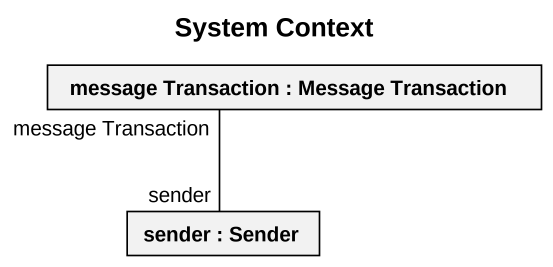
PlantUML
@startuml
title System Context
rectangle "message Transaction : Message Transaction" as message_Transaction
rectangle "sender : Sender" as sender
message_Transaction "message Transaction" -- "sender" sender
@enduml
